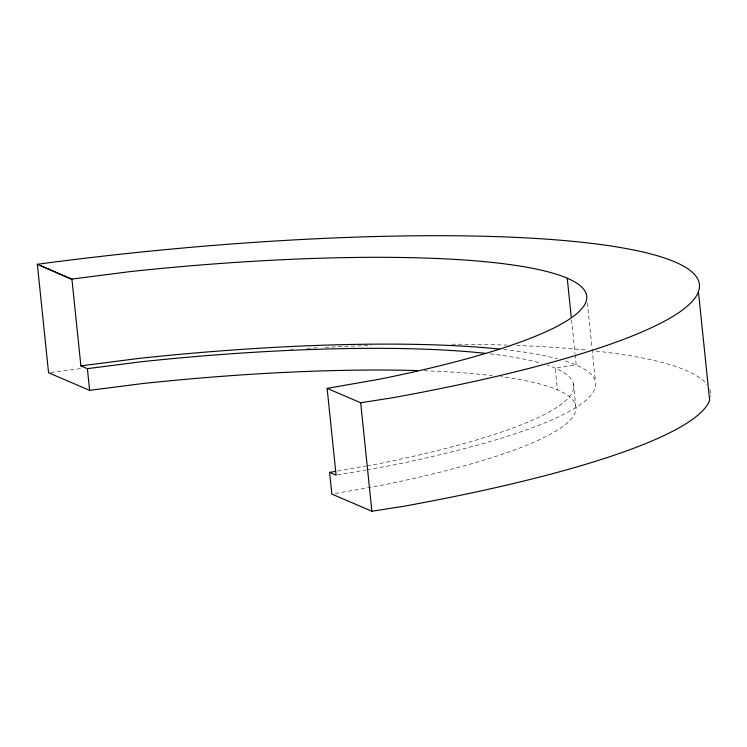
<?xml version="1.0" encoding="UTF-8"?>
<svg xmlns="http://www.w3.org/2000/svg" width="747" height="747" viewBox="0 0 747 747"><rect width="100%" height="100%" fill="white"/><g stroke="black" fill="none" stroke-linecap="round" stroke-linejoin="round"><path stroke-width="0.56" stroke-dasharray="3.73 2.8" d="M337.541 471.002L365.881 466.025M367.01 465.829L378.346 463.84A419.991 67.874 -5.9 0 0 547.495 365.246M337.242 474.971L365.946 469.938M367.085 469.732L390.046 465.698A442.093 71.441 -5.9 0 0 563.668 360.502M335.254 493.496L380.587 485.541A419.991 67.874 -5.9 0 0 500.92 376.647M587.329 302.843L591.997 347.971M592.119 349.129L595.462 381.54M571.539 319.856L575.013 353.415M575.125 354.573L576.208 364.994L555.189 368.168L557.43 389.859M573.491 383.883L575.732 405.584M490.116 353.882A419.991 67.874 -5.9 0 1 541.603 363.397M503.618 349.493A442.093 71.441 -5.9 0 1 557.346 358.719M50.805 372.464A555.376 89.752 -5.9 0 1 82.628 368.392M290.891 349.232A555.376 89.752 -5.9 0 1 293.197 349.092M306.97 348.307A555.376 89.752 -5.9 0 1 319.455 347.644M325.076 347.364A555.376 89.752 -5.9 0 1 371.334 345.478M451.748 344.19A555.376 89.752 -5.9 0 1 506.877 345.095M516.382 345.431A555.376 89.752 -5.9 0 1 586.946 350.119M595.919 351.062A555.376 89.752 -5.9 0 1 706.951 384.444M709.818 389.523A555.376 89.752 -5.9 0 1 710.518 396.984M424.24 370.783A419.991 67.874 -5.9 0 1 492.357 375.582"/><path stroke-width="1.12" d="M698.436 291.769L709.65 400.261A555.376 89.752 -5.9 0 1 404.267 506.177L371.894 511.247L331.855 494.094L329.614 472.393L336.094 475.176L327.13 388.384L381.082 378.906A442.093 71.441 -5.9 0 0 567.234 278.201L571.296 317.54M329.614 472.393L335.272 471.404M327.13 388.384L360.68 402.754L393.053 397.684A555.376 89.752 -5.9 0 0 669.564 259.797A555.376 89.752 -5.9 0 0 37.35 264.27L48.564 372.762L89.621 390.354L142.481 383.566A419.991 67.874 -5.9 0 1 417.601 370.577M37.35 264.27L71.917 279.079L130.445 271.563A442.093 71.441 -5.9 0 1 567.234 278.201M71.917 279.079L80.891 365.871L139.409 358.355A442.093 71.441 -5.9 0 1 499.136 349.017M80.891 365.871L87.38 368.654L140.24 361.865A419.991 67.874 -5.9 0 1 485.671 353.378M39.488 265.185L71.973 279.527M360.68 402.754L371.894 511.247M87.38 368.654L89.621 390.354"/></g></svg>
